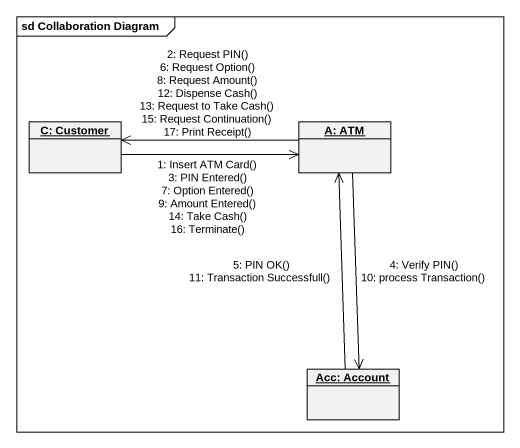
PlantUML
@startuml
mainframe sd Collaboration Diagram
hide circle
hide empty members
object "C: Customer" as C_Customer
object "A: ATM" as A_ATM
object "Acc: Account" as Acc_Account
C_Customer -right-> A_ATM : 1: Insert ATM Card()\n3: PIN Entered()\n7: Option Entered()\n9: Amount Entered()\n14: Take Cash()\n16: Terminate()
A_ATM -left-> C_Customer : 2: Request PIN()\n6: Request Option()\n8: Request Amount()\n12: Dispense Cash()\n13: Request to Take Cash()\n15: Request Continuation()\n17: Print Receipt()
A_ATM --> Acc_Account : 4: Verify PIN()\n10: process Transaction()
Acc_Account -up-> A_ATM : 5: PIN OK()\n11: Transaction Successfull()
@enduml
